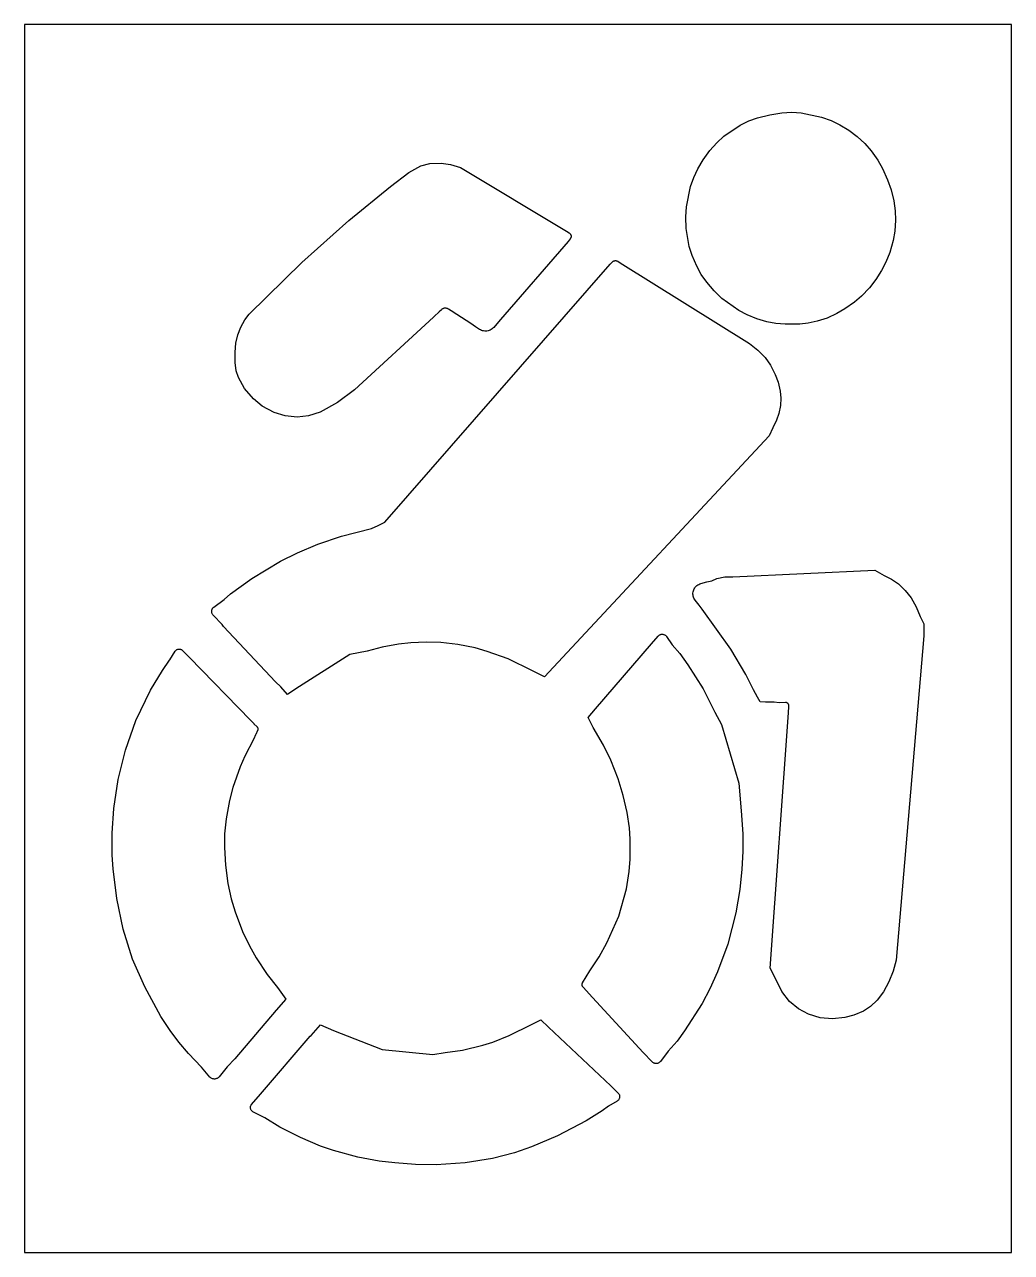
# Model space of a CAD drawing. Header units: inches. Extents: x 0 to 45, y 0 to 56.
import ezdxf

# ---------------------------------------------------------------- set-up
doc = ezdxf.new("R2010")
doc.units = ezdxf.units.IN
doc.header["$MEASUREMENT"] = 0
doc.layers.add('CUT', color=1, linetype='Continuous')

msp = doc.modelspace()

# ---------------------------------------------------------------- linework, layer by layer
at = {"layer": 'CUT'}
for points in [[(0, 0), (45, 0), (45, 56), (0, 56)], [(31.104, 44.249), (30.858, 44.603), (30.649, 44.98), (30.437, 45.463), (30.305, 45.872), (30.163, 46.701), (30.151, 47.224), (30.179, 47.694), (30.367, 48.616), (30.511, 49.022), (30.694, 49.413), (30.939, 49.825), (31.248, 50.252), (31.565, 50.611), (31.882, 50.903), (32.635, 51.414), (33.023, 51.602), (33.428, 51.749), (33.981, 51.882), (34.527, 51.973), (34.993, 52), (35.414, 51.974), (36.334, 51.779), (36.785, 51.617), (37.175, 51.432), (37.584, 51.182), (37.967, 50.895), (38.319, 50.569), (38.603, 50.245), (38.909, 49.815), (39.123, 49.442), (39.356, 48.916), (39.509, 48.466), (39.63, 47.966), (39.696, 47.506), (39.712, 47.083), (39.676, 46.571), (39.605, 46.156), (39.451, 45.608), (39.276, 45.164), (39.082, 44.78), (38.823, 44.377), (38.529, 43.998), (38.167, 43.615), (37.839, 43.334), (37.408, 43.03), (37.035, 42.815), (36.599, 42.617), (36.144, 42.468), (35.728, 42.378), (35.354, 42.34), (34.686, 42.334), (34.264, 42.365), (33.849, 42.446), (33.394, 42.581), (32.95, 42.76), (32.568, 42.958), (31.789, 43.513), (31.448, 43.849)], [(19.281, 43.048), (19.256, 43.056), (19.23, 43.062), (19.203, 43.066), (19.176, 43.066), (19.15, 43.064), (19.123, 43.059), (19.098, 43.051), (19.073, 43.041), (19.05, 43.028), (19.027, 43.013), (19.007, 42.996), (18.898, 42.895), (18.679, 42.683), (18.644, 42.656), (15.042, 39.338), (14.275, 38.763), (13.479, 38.328), (12.945, 38.149), (12.437, 38.09), (11.881, 38.151), (11.383, 38.304), (10.84, 38.603), (10.432, 38.933), (10.03, 39.404), (9.753, 39.902), (9.651, 40.214), (9.6, 40.584), (9.598, 41.056), (9.641, 41.476), (9.724, 41.845), (9.856, 42.202), (10.04, 42.535), (10.241, 42.799), (12.649, 45.141), (14.793, 47.066), (16.686, 48.619), (17.529, 49.249), (18.069, 49.551), (18.477, 49.663), (18.999, 49.681), (19.419, 49.616), (19.885, 49.484), (24.711, 46.57), (24.836, 46.494), (24.851, 46.484), (24.865, 46.472), (24.878, 46.459), (24.889, 46.444), (24.899, 46.429), (24.908, 46.412), (24.914, 46.395), (24.919, 46.377), (24.922, 46.359), (24.923, 46.34), (24.922, 46.322), (24.919, 46.304), (24.915, 46.286), (24.908, 46.268), (24.9, 46.252), (24.89, 46.236), (24.879, 46.222), (24.784, 46.111), (21.708, 42.547), (21.532, 42.349), (21.393, 42.19), (21.357, 42.153), (21.318, 42.12), (21.276, 42.092), (21.231, 42.067), (21.184, 42.048), (21.135, 42.033), (21.084, 42.024), (21.034, 42.019), (20.982, 42.02), (20.932, 42.026), (20.882, 42.037), (20.834, 42.054), (20.787, 42.075), (20.743, 42.1), (20.565, 42.216), (20.565, 42.216), (20.342, 42.363), (19.705, 42.77), (19.453, 42.942), (19.329, 43.023), (19.305, 43.037)], [(8.532, 29.226), (8.532, 29.251), (8.536, 29.276), (8.542, 29.301), (8.55, 29.325), (8.561, 29.347), (8.574, 29.369), (8.589, 29.389), (8.607, 29.408), (8.626, 29.424), (9.1, 29.775), (9.387, 30.032), (10.359, 30.735), (11.674, 31.53), (12.449, 31.91), (13.372, 32.299), (14.45, 32.664), (15.824, 33.019), (16.125, 33.156), (16.433, 33.312), (26.707, 45.065), (26.794, 45.165), (26.808, 45.179), (26.823, 45.192), (26.84, 45.203), (26.857, 45.213), (26.876, 45.221), (26.895, 45.227), (26.915, 45.231), (26.935, 45.233), (26.955, 45.233), (26.975, 45.231), (26.995, 45.227), (27.014, 45.221), (27.033, 45.213), (27.05, 45.203), (27.163, 45.133), (33.058, 41.456), (33.431, 41.156), (33.767, 40.817), (34.016, 40.468), (34.233, 40.043), (34.361, 39.685), (34.457, 39.275), (34.49, 38.955), (34.473, 38.632), (34.4, 38.263), (34.29, 37.95), (34.113, 37.612), (33.953, 37.245), (24.115, 26.695), (23.702, 26.255), (23.16, 26.52), (22.049, 27.078), (21.098, 27.412), (20.545, 27.567), (19.763, 27.721), (18.98, 27.813), (18.315, 27.839), (17.612, 27.806), (17.058, 27.743), (16.312, 27.608), (15.627, 27.42), (14.838, 27.277), (12.374, 25.708), (11.994, 25.446), (11.688, 25.791), (11.437, 26.023), (9.076, 28.551), (9.005, 28.639), (8.597, 29.065), (8.581, 29.084), (8.567, 29.105), (8.555, 29.128), (8.545, 29.151), (8.538, 29.175), (8.534, 29.2)], [(31.115, 30.579), (31.342, 30.637), (31.564, 30.736), (31.927, 30.819), (32.299, 30.81), (38.776, 31.11), (39.193, 30.87), (39.536, 30.707), (39.848, 30.489), (40.16, 30.195), (40.421, 29.855), (40.662, 29.442), (40.843, 29.001), (41, 28.664), (41, 28.127), (39.745, 13.337), (39.607, 12.833), (39.417, 12.348), (39.167, 11.889), (38.884, 11.506), (38.574, 11.211), (38.255, 11.005), (37.818, 10.817), (37.407, 10.71), (36.845, 10.659), (36.283, 10.705), (35.743, 10.868), (35.284, 11.106), (34.887, 11.445), (34.534, 11.894), (34.28, 12.407), (33.992, 12.961), (34.832, 24.615), (34.856, 24.9), (34.857, 24.918), (34.856, 24.935), (34.853, 24.952), (34.848, 24.969), (34.841, 24.985), (34.833, 25), (34.824, 25.015), (34.813, 25.028), (34.8, 25.04), (34.787, 25.051), (34.772, 25.061), (34.757, 25.069), (34.741, 25.075), (34.724, 25.08), (34.707, 25.083), (34.69, 25.084), (34.403, 25.073), (34.18, 25.096), (33.787, 25.1), (33.537, 25.104), (33.42, 25.326), (33.237, 25.662), (32.886, 26.362), (32.201, 27.52), (30.902, 29.335), (30.756, 29.519), (30.576, 29.752), (30.548, 29.792), (30.525, 29.836), (30.506, 29.881), (30.492, 29.928), (30.483, 29.976), (30.478, 30.026), (30.479, 30.075), (30.485, 30.124), (30.496, 30.172), (30.512, 30.218), (30.532, 30.263), (30.557, 30.305), (30.586, 30.345), (30.62, 30.381), (30.656, 30.414), (30.696, 30.443), (30.739, 30.468), (30.784, 30.488), (30.83, 30.503)], [(29.234, 28.133), (29.251, 28.117), (29.266, 28.098), (29.532, 27.712), (29.877, 27.31), (30.244, 26.806), (30.938, 25.712), (31.481, 24.642), (31.774, 24.084), (32.567, 21.403), (32.68, 20.137), (32.753, 19.099), (32.757, 18.286), (32.713, 17.486), (32.614, 16.546), (32.429, 15.483), (32.066, 14.057), (31.597, 12.803), (31.248, 12.022), (30.898, 11.352), (30.098, 10.101), (29.751, 9.642), (29.351, 9.176), (28.994, 8.708), (28.978, 8.689), (28.959, 8.671), (28.939, 8.656), (28.917, 8.643), (28.894, 8.632), (28.87, 8.624), (28.845, 8.618), (28.82, 8.614), (28.794, 8.613), (28.769, 8.615), (28.744, 8.619), (28.719, 8.626), (28.696, 8.635), (28.673, 8.646), (28.652, 8.66), (28.632, 8.676), (28.613, 8.694), (28.214, 9.126), (25.899, 11.627), (25.464, 12.101), (25.454, 12.113), (25.445, 12.126), (25.438, 12.14), (25.432, 12.154), (25.427, 12.169), (25.424, 12.185), (25.423, 12.2), (25.423, 12.216), (25.424, 12.231), (25.428, 12.246), (25.432, 12.261), (25.438, 12.276), (25.446, 12.289), (25.778, 12.841), (26.201, 13.489), (26.558, 14.114), (27.091, 15.339), (27.448, 16.582), (27.572, 17.376), (27.615, 17.936), (27.615, 18.846), (27.578, 19.363), (27.478, 20.062), (27.303, 20.839), (27.063, 21.607), (26.73, 22.445), (26.392, 23.132), (25.934, 23.943), (25.693, 24.4), (26.031, 24.791), (28.588, 27.751), (28.89, 28.109), (28.906, 28.127), (28.924, 28.142), (28.944, 28.156), (28.965, 28.168), (28.987, 28.178), (29.009, 28.185), (29.033, 28.191), (29.057, 28.193), (29.081, 28.194), (29.105, 28.192), (29.128, 28.188), (29.151, 28.181), (29.174, 28.172), (29.195, 28.161), (29.215, 28.148)], [(10.451, 23.423), (10.039, 22.631), (9.824, 22.15), (9.497, 21.209), (9.339, 20.612), (9.191, 19.778), (9.123, 19.084), (9.115, 18.469), (9.155, 17.66), (9.27, 16.82), (9.428, 16.124), (9.603, 15.529), (9.941, 14.632), (10.253, 13.983), (10.561, 13.441), (11.061, 12.678), (11.53, 12.09), (11.91, 11.55), (11.474, 11.054), (9.588, 8.835), (9.244, 8.463), (8.867, 8.005), (8.848, 7.985), (8.827, 7.967), (8.804, 7.951), (8.78, 7.938), (8.755, 7.927), (8.729, 7.919), (8.702, 7.913), (8.674, 7.91), (8.647, 7.91), (8.619, 7.912), (8.592, 7.917), (8.565, 7.925), (8.54, 7.936), (8.516, 7.949), (8.493, 7.964), (8.471, 7.982), (8.452, 8.001), (8.068, 8.454), (7.475, 9.07), (7.042, 9.583), (6.639, 10.121), (6.217, 10.762), (5.482, 12.106), (4.926, 13.381), (4.5, 14.75), (4.2, 16.146), (4.038, 17.501), (4.002, 18.111), (4, 19.117), (4.072, 20.241), (4.271, 21.57), (4.596, 22.902), (5.073, 24.259), (5.738, 25.643), (6.289, 26.544), (6.615, 27.017), (6.63, 27.032), (6.868, 27.423), (6.881, 27.44), (6.895, 27.456), (6.911, 27.471), (6.928, 27.484), (6.946, 27.495), (6.966, 27.504), (6.986, 27.512), (7.007, 27.517), (7.028, 27.52), (7.049, 27.521), (7.071, 27.52), (7.092, 27.517), (7.113, 27.512), (7.133, 27.504), (7.152, 27.495), (7.17, 27.484), (7.187, 27.471), (7.203, 27.457), (7.525, 27.131), (10.307, 24.277), (10.453, 24.125), (10.462, 24.115), (10.602, 23.971), (10.612, 23.96), (10.621, 23.947), (10.628, 23.934), (10.634, 23.92), (10.639, 23.905), (10.642, 23.891), (10.644, 23.875), (10.644, 23.86), (10.643, 23.845), (10.64, 23.83), (10.635, 23.815), (10.629, 23.801), (10.542, 23.621), (10.536, 23.608)], [(23.111, 10.4), (23.54, 10.603), (23.888, 10.279), (26.736, 7.594), (27.058, 7.285), (27.075, 7.267), (27.09, 7.248), (27.103, 7.227), (27.114, 7.205), (27.122, 7.182), (27.129, 7.158), (27.132, 7.134), (27.134, 7.109), (27.133, 7.084), (27.129, 7.06), (27.123, 7.036), (27.115, 7.013), (27.104, 6.991), (27.091, 6.97), (27.076, 6.95), (27.059, 6.932), (27.041, 6.916), (27.021, 6.902), (26.634, 6.678), (26.34, 6.462), (25.613, 6.002), (24.301, 5.314), (23.111, 4.81), (22.347, 4.547), (21.33, 4.288), (20.097, 4.092), (18.776, 4), (17.823, 4.01), (16.88, 4.08), (16.176, 4.169), (15.196, 4.348), (14.089, 4.646), (13.501, 4.853), (12.578, 5.245), (11.635, 5.715), (10.953, 6.133), (10.413, 6.417), (10.394, 6.429), (10.376, 6.443), (10.359, 6.459), (10.345, 6.476), (10.332, 6.495), (10.321, 6.515), (10.313, 6.537), (10.306, 6.558), (10.303, 6.581), (10.301, 6.604), (10.302, 6.626), (10.305, 6.649), (10.31, 6.671), (10.318, 6.692), (10.328, 6.713), (10.34, 6.732), (10.354, 6.75), (10.753, 7.211), (13.029, 9.857), (13.065, 9.893), (13.489, 10.382), (14.084, 10.127), (16.302, 9.25), (18.611, 9.028), (19.178, 9.12), (19.971, 9.227), (20.896, 9.448), (21.346, 9.594), (22.093, 9.896)]]:
    msp.add_lwpolyline(points, close=True, dxfattribs=at)

doc.saveas('drawing.dxf')
